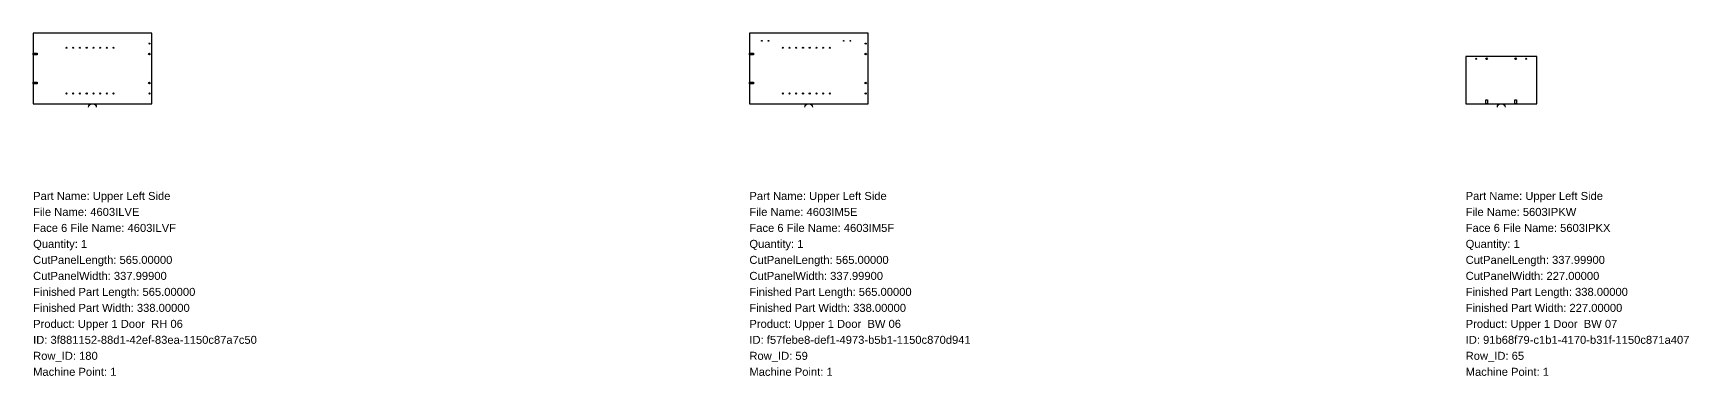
# Model space of a CAD drawing. Header units: inches. Extents: x 0 to 159254, y -1296 to 458.
# Drawn here: x 41703 to 49585, y -1296 to 338 of the extents above; entities that cross this region are included whole.
import ezdxf

# ---------------------------------------------------------------- set-up
doc = ezdxf.new("R2010")
doc.units = ezdxf.units.IN
doc.header["$MEASUREMENT"] = 0
for name, color, linetype in [('BORDER_Z23P0RT1001', 7, 'Continuous'), ('HBORE_Z11P5', 4, 'Continuous'), ('NESTTEXT', 1, 'Continuous'), ('VBORE_Z11P0', 3, 'Continuous'), ('VBORE_Z12P0', 3, 'Continuous'), ('VBORE_Z23P0', 3, 'Continuous'), ('VBORE_Z2P0', 3, 'Continuous')]:
    doc.layers.add(name, color=color, linetype=linetype)
doc.styles.get("Standard").update_dxf_attribs({"font": 'arial.ttf'})

msp = doc.modelspace()

# ---------------------------------------------------------------- linework, layer by layer
at = {"layer": 'BORDER_Z23P0RT1001', "color": 2}
for points in [[(41967.123, -15, -0.414213562), (41982.123, 0), (42267.798, 0), (42267.798, 337.999), (41702.798, 337.999), (41702.798, 0), (41988.473, 0, -0.414213562), (42003.473, -15)], [(45376.923, -15, -0.414213562), (45391.923, 0), (45677.598, 0), (45677.598, 337.999), (45112.598, 337.999), (45112.598, 0), (45398.273, 0, -0.414213562), (45413.273, -15)], [(48673.2225, -15, -0.414213562), (48688.2225, 0), (48860.397, 0), (48860.397, 227), (48522.398, 227), (48522.398, 0), (48694.5725, 0, -0.414213562), (48709.5725, -15)]]:
    msp.add_lwpolyline(points, format="xyb", dxfattribs=at)
at = {"layer": 'HBORE_Z11P5', "color": 4}
for points in [[(41702.798, 241.999), (41722.798, 241.999), (41722.798, 233.999), (41702.798, 233.999), (41702.798, 241.999)], [(45112.598, 241.999), (45132.598, 241.999), (45132.598, 233.999), (45112.598, 233.999), (45112.598, 241.999)], [(41702.798, 103.999), (41722.798, 103.999), (41722.798, 95.999), (41702.798, 95.999), (41702.798, 103.999)], [(45112.598, 103.999), (45132.598, 103.999), (45132.598, 95.999), (45112.598, 95.999), (45112.598, 103.999)], [(48618.398, 0), (48618.398, 20), (48626.398, 20), (48626.398, 0), (48618.398, 0)], [(48756.398, 0), (48756.398, 20), (48764.398, 20), (48764.398, 0), (48756.398, 0)]]:
    msp.add_lwpolyline(points, close=True, dxfattribs=at)
at = {"layer": 'VBORE_Z11P0', "color": 3}
for centre in [(41861.798, 267.999), (41893.798, 267.999), (41925.798, 267.999), (41957.798, 267.999), (41989.798, 267.999), (42021.798, 267.999), (42053.798, 267.999), (42085.798, 267.999), (45271.598, 267.999), (45303.598, 267.999), (45335.598, 267.999), (45367.598, 267.999), (45399.598, 267.999), (45431.598, 267.999), (45463.598, 267.999), (45495.598, 267.999), (41861.798, 49.999), (41893.798, 49.999), (41925.798, 49.999), (41957.798, 49.999), (41989.798, 49.999), (42021.798, 49.999), (42053.798, 49.999), (42085.798, 49.999), (45271.598, 49.999), (45303.598, 49.999), (45335.598, 49.999), (45367.598, 49.999), (45399.598, 49.999), (45431.598, 49.999), (45463.598, 49.999), (45495.598, 49.999)]:
    msp.add_circle(centre, 2.505, dxfattribs=at)
at = {"layer": 'VBORE_Z12P0', "color": 3}
for centre in [(42256.298, 237.999), (45666.098, 237.999), (48622.398, 215.5), (48760.398, 215.5), (42256.298, 99.999), (45666.098, 99.999)]:
    msp.add_circle(centre, 4, dxfattribs=at)
at = {"layer": 'VBORE_Z23P0', "color": 3}
for centre in [(42256.298, 287.999), (45666.098, 287.999), (48572.398, 215.5), (48810.398, 215.5), (42256.298, 49.999), (45666.098, 49.999)]:
    msp.add_circle(centre, 2.5, dxfattribs=at)
at = {"layer": 'VBORE_Z2P0', "color": 3}
for centre in [(45171.598, 300.999), (45203.598, 300.999), (45561.598, 300.999), (45593.598, 300.999)]:
    msp.add_circle(centre, 1.5, dxfattribs=at)

# ---------------------------------------------------------------- texts
at = {"layer": 'NESTTEXT', "color": 1}
for s, p in [('Part Name: Upper Left Side', (41702.798, -457.2)), ('Part Name: Upper Left Side', (45112.598, -457.2)), ('Part Name: Upper Left Side', (48522.398, -457.2)), ('File Name: 4603ILVE', (41702.798, -533.4)), ('File Name: 4603IM5E', (45112.598, -533.4)), ('File Name: 5603IPKW', (48522.398, -533.4)), ('Face 6 File Name: 4603ILVF', (41702.798, -609.6)), ('Face 6 File Name: 4603IM5F', (45112.598, -609.6)), ('Face 6 File Name: 5603IPKX', (48522.398, -609.6)), ('Quantity: 1', (41702.798, -685.8)), ('Quantity: 1', (45112.598, -685.8)), ('Quantity: 1', (48522.398, -685.8)), ('CutPanelLength: 565.00000', (41702.798, -762)), ('CutPanelLength: 565.00000', (45112.598, -762)), ('CutPanelLength: 337.99900', (48522.398, -762)), ('CutPanelWidth: 337.99900', (41702.798, -838.2)), ('CutPanelWidth: 337.99900', (45112.598, -838.2)), ('CutPanelWidth: 227.00000', (48522.398, -838.2)), ('Finished Part Length: 565.00000', (41702.798, -914.4)), ('Finished Part Length: 565.00000', (45112.598, -914.4)), ('Finished Part Length: 338.00000', (48522.398, -914.4)), ('Finished Part Width: 338.00000', (41702.798, -990.6)), ('Finished Part Width: 338.00000', (45112.598, -990.6)), ('Finished Part Width: 227.00000', (48522.398, -990.6)), ('Product: Upper 1 Door  RH 06', (41702.798, -1066.8)), ('ID: 3f881152-88d1-42ef-83ea-1150c87a7c50', (41702.798, -1143)), ('Product: Upper 1 Door  BW 06', (45112.598, -1066.8)), ('ID: f57febe8-def1-4973-b5b1-1150c870d941', (45112.598, -1143)), ('Product: Upper 1 Door  BW 07', (48522.398, -1066.8)), ('ID: 91b68f79-c1b1-4170-b31f-1150c871a407', (48522.398, -1143)), ('Row_ID: 180', (41702.798, -1219.2)), ('Row_ID: 59', (45112.598, -1219.2)), ('Row_ID: 65', (48522.398, -1219.2)), ('Machine Point: 1', (41702.798, -1295.4)), ('Machine Point: 1', (45112.598, -1295.4)), ('Machine Point: 1', (48522.398, -1295.4))]:
    msp.add_text(s, height=38.1, dxfattribs=at).set_placement(p)

doc.saveas('drawing.dxf')
